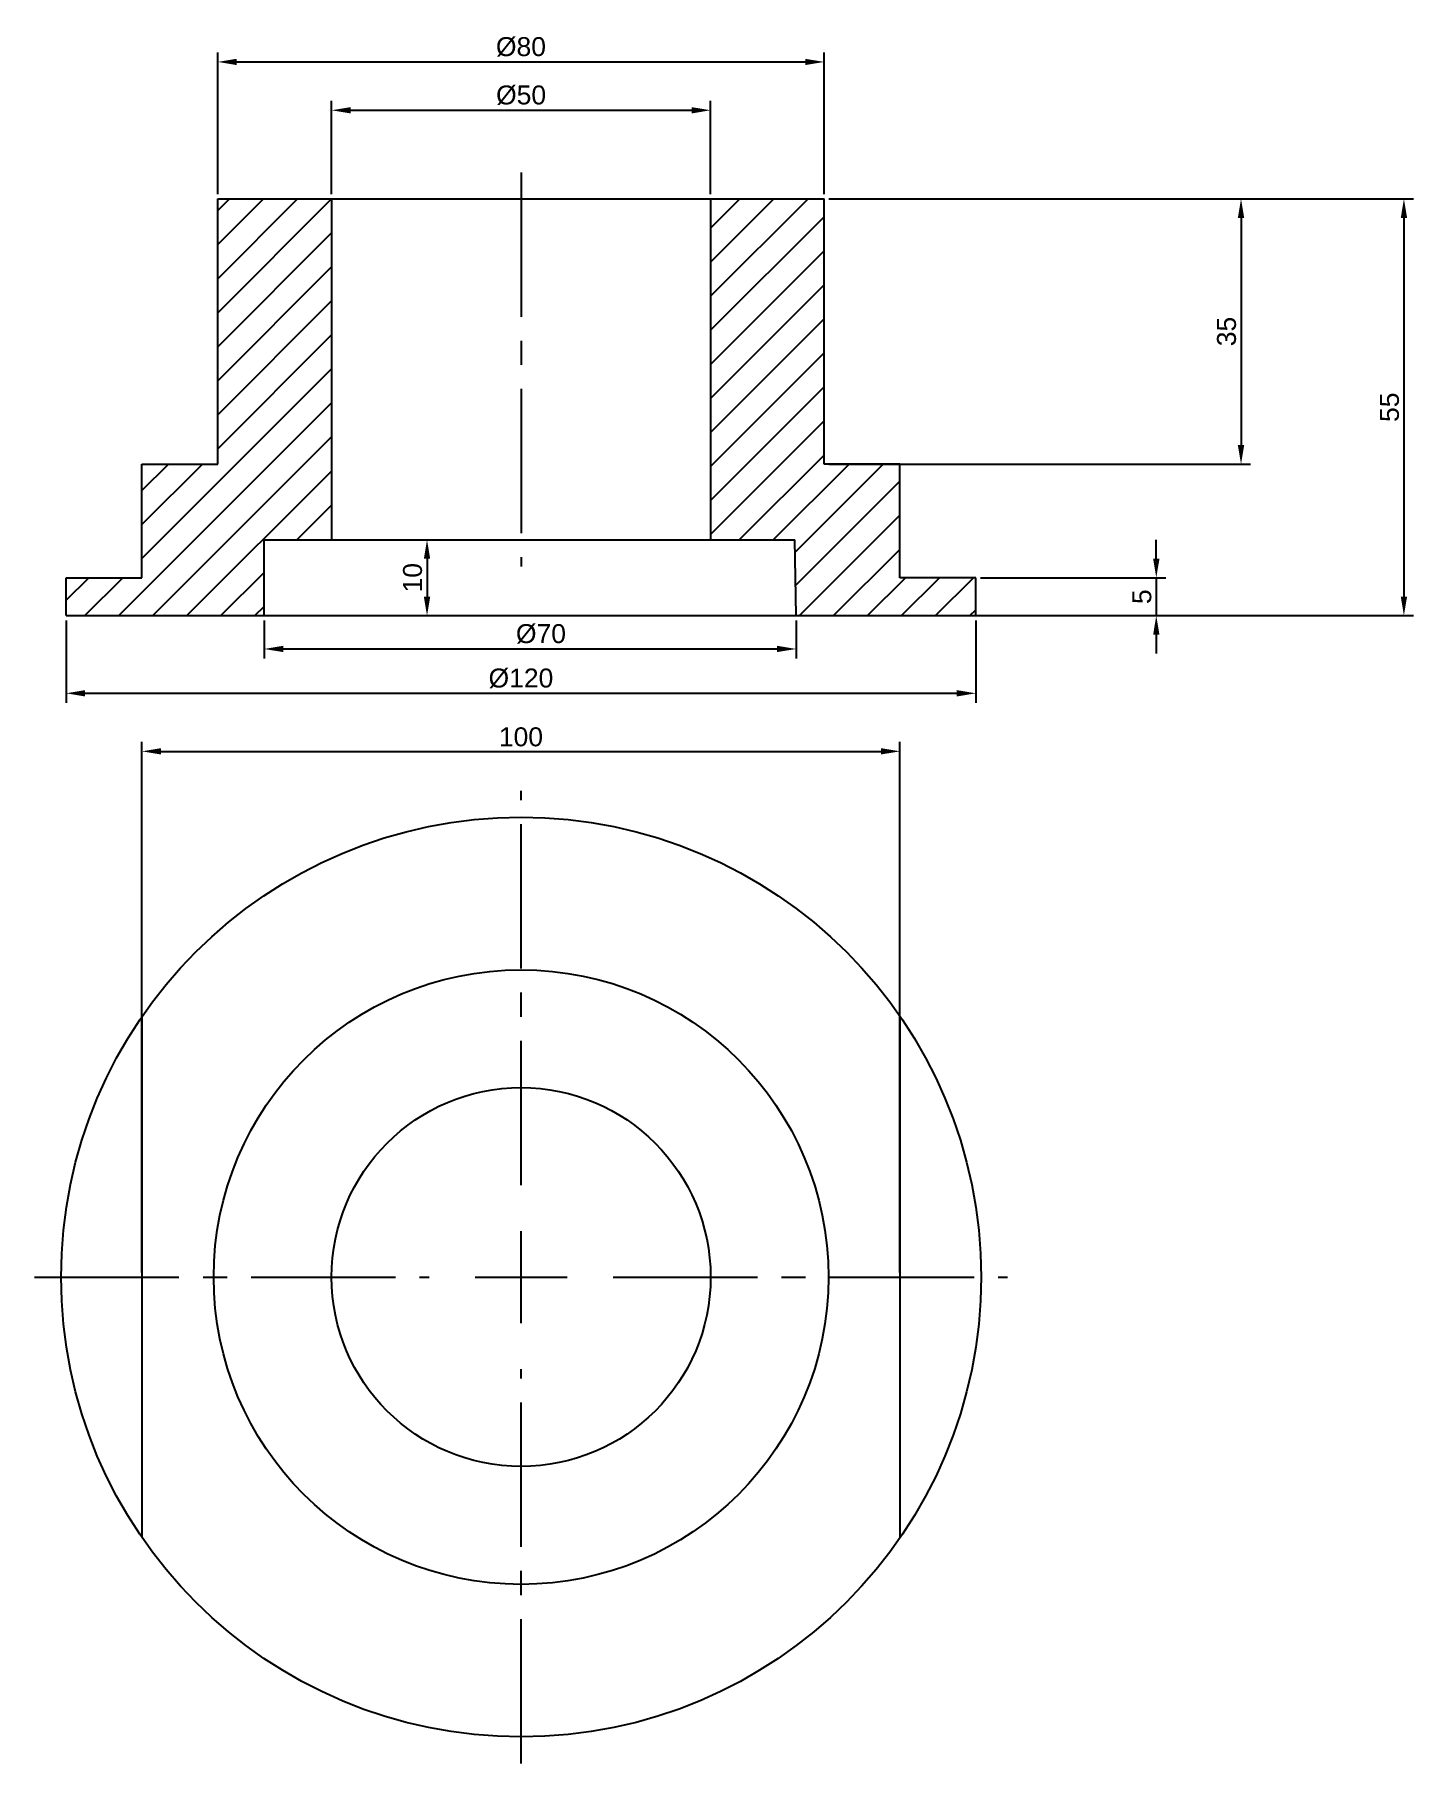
# Model space of a CAD drawing. Header units: millimetres. Extents: x 2674 to 2856, y 1331 to 1559.
import ezdxf

# ---------------------------------------------------------------- set-up
doc = ezdxf.new("R2010")
doc.units = ezdxf.units.MM
doc.linetypes.add('CENTER2', pattern=[28.575, 19.05, -3.175, 3.175, -3.175])
doc.styles.get("Standard").update_dxf_attribs({"font": 'arial.ttf'})
doc.dimstyles.new('ISO-25', dxfattribs={"dimtxt": 2.5, "dimasz": 2.5, "dimexe": 1.25, "dimexo": 0.625, "dimtad": 1, "dimtxsty": 'Standard', "dimcen": 2.5, "dimadec": 0, "dimazin": 0, "dimtfac": 1, "dimtmove": 0, "dimatfit": 3, "dimfxl": 1, "dimarcsym": 0})

# ---------------------------------------------------------------- blocks, each defined once
blk = doc.blocks.new('*D5')
at = {"color": 0, "lineweight": -2, "transparency": 16777216}
for p, q in [((2779.24, 1537.22), (2834.87, 1537.22)), ((2833.62, 1534.72), (2833.62, 1504.72)), ((2779.24, 1502.22), (2834.87, 1502.22))]:
    blk.add_line(p, q, dxfattribs=at)
at = {"color": 0, "transparency": 16777216}
for points in [[(2833.2, 1534.72), (2834.04, 1534.72), (2833.62, 1537.22)], [(2833.2, 1504.72), (2834.04, 1504.72), (2833.62, 1502.22)]]:
    blk.add_solid(points, dxfattribs=at)
at = {"layer": 'Defpoints', "color": 0, "transparency": 16777216}
for p in [(2778.62, 1537.22), (2778.62, 1502.22), (2833.62, 1502.22)]:
    blk.add_point(p, dxfattribs=at)
at = {"color": 0, "transparency": 16777216, "insert": (2831.72, 1519.72), "char_height": 2.5, "attachment_point": 5, "rotation": 90}
blk.add_mtext('35', dxfattribs=at)
blk = doc.blocks.new('*D6')
at = {"color": 0, "lineweight": -2, "transparency": 16777216}
for p, q in [((2779.24, 1537.22), (2856.36, 1537.22)), ((2855.11, 1534.72), (2855.11, 1484.72)), ((2779.24, 1482.22), (2856.36, 1482.22))]:
    blk.add_line(p, q, dxfattribs=at)
at = {"color": 0, "transparency": 16777216}
for points in [[(2854.7, 1534.72), (2855.53, 1534.72), (2855.11, 1537.22)], [(2854.7, 1484.72), (2855.53, 1484.72), (2855.11, 1482.22)]]:
    blk.add_solid(points, dxfattribs=at)
at = {"layer": 'Defpoints', "color": 0, "transparency": 16777216}
for p in [(2778.62, 1537.22), (2778.62, 1482.22), (2855.11, 1482.22)]:
    blk.add_point(p, dxfattribs=at)
at = {"color": 0, "transparency": 16777216, "insert": (2853.22, 1509.72), "char_height": 2.5, "attachment_point": 5, "rotation": 90}
blk.add_mtext('55', dxfattribs=at)
blk = doc.blocks.new('*D7')
at = {"color": 0, "lineweight": -2, "transparency": 16777216}
for p, q in [((2822.44, 1489.72), (2822.44, 1492.22)), ((2799.24, 1487.22), (2823.69, 1487.22)), ((2822.44, 1487.22), (2822.44, 1482.22)), ((2799.24, 1482.22), (2823.69, 1482.22)), ((2822.44, 1479.72), (2822.44, 1477.22))]:
    blk.add_line(p, q, dxfattribs=at)
at = {"color": 0, "transparency": 16777216}
for points in [[(2822.03, 1489.72), (2822.86, 1489.72), (2822.44, 1487.22)], [(2822.03, 1479.72), (2822.86, 1479.72), (2822.44, 1482.22)]]:
    blk.add_solid(points, dxfattribs=at)
at = {"layer": 'Defpoints', "color": 0, "transparency": 16777216}
for p in [(2798.62, 1487.22), (2798.62, 1482.22), (2822.44, 1482.22)]:
    blk.add_point(p, dxfattribs=at)
at = {"color": 0, "transparency": 16777216, "insert": (2820.55, 1484.72), "char_height": 2.5, "attachment_point": 5, "rotation": 90}
blk.add_mtext('5', dxfattribs=at)
blk = doc.blocks.new('*D10')
at = {"color": 0, "lineweight": -2, "transparency": 16777216}
for p, q in [((2714.27, 1492.22), (2727.48, 1492.22)), ((2726.23, 1489.72), (2726.23, 1484.72)), ((2714.27, 1482.22), (2727.48, 1482.22))]:
    blk.add_line(p, q, dxfattribs=at)
at = {"color": 0, "transparency": 16777216}
for points in [[(2725.81, 1489.72), (2726.65, 1489.72), (2726.23, 1492.22)], [(2725.81, 1484.72), (2726.65, 1484.72), (2726.23, 1482.22)]]:
    blk.add_solid(points, dxfattribs=at)
at = {"layer": 'Defpoints', "color": 0, "transparency": 16777216}
for p in [(2713.64, 1492.22), (2713.64, 1482.22), (2726.23, 1482.22)]:
    blk.add_point(p, dxfattribs=at)
at = {"color": 0, "transparency": 16777216, "insert": (2724.33, 1487.22), "char_height": 2.5, "attachment_point": 5, "rotation": 90}
blk.add_mtext('10', dxfattribs=at)
blk = doc.blocks.new('*U11')
at = {"color": 0, "linetype": 'CENTER2', "transparency": 16777216}
blk.add_line((0, 26), (0, -26), dxfattribs=at)
blk = doc.blocks.new('*U13')
at = {"color": 0, "linetype": 'CENTER2', "transparency": 16777216}
for p, q in [((0, 12.14), (0, 64.19)), ((-64.19, 0), (-12.14, 0)), ((12.14, 0), (64.19, 0)), ((0, -64.19), (0, -12.14))]:
    blk.add_line(p, q, dxfattribs=at)
at = {"color": 0, "linetype": 'Continuous', "transparency": 16777216}
for p, q in [((0, -6.07), (0, 6.07)), ((-6.07, 0), (6.07, 0))]:
    blk.add_line(p, q, dxfattribs=at)
blk = doc.blocks.new('*D20')
at = {"color": 0, "lineweight": -2, "transparency": 16777216}
for p, q in [((2688.62, 1395.55), (2688.62, 1465.56)), ((2788.62, 1395.55), (2788.62, 1465.56)), ((2691.12, 1464.31), (2786.12, 1464.31))]:
    blk.add_line(p, q, dxfattribs=at)
at = {"color": 0, "transparency": 16777216}
for points in [[(2691.12, 1464.73), (2691.12, 1463.9), (2688.62, 1464.31)], [(2786.12, 1464.73), (2786.12, 1463.9), (2788.62, 1464.31)]]:
    blk.add_solid(points, dxfattribs=at)
at = {"layer": 'Defpoints', "color": 0, "transparency": 16777216}
for p in [(2788.62, 1464.31), (2688.62, 1394.93), (2788.62, 1394.93)]:
    blk.add_point(p, dxfattribs=at)
at = {"color": 0, "transparency": 16777216, "insert": (2738.62, 1466.21), "char_height": 2.5, "attachment_point": 5}
blk.add_mtext('100', dxfattribs=at)
blk = doc.blocks.new('*D23')
at = {"color": 0, "lineweight": -2, "transparency": 16777216}
for p, q in [((2713.64, 1537.84), (2713.64, 1550.17)), ((2763.64, 1537.84), (2763.64, 1550.17)), ((2716.14, 1548.92), (2761.14, 1548.92))]:
    blk.add_line(p, q, dxfattribs=at)
at = {"color": 0, "transparency": 16777216}
for points in [[(2716.14, 1549.33), (2716.14, 1548.5), (2713.64, 1548.92)], [(2761.14, 1549.33), (2761.14, 1548.5), (2763.64, 1548.92)]]:
    blk.add_solid(points, dxfattribs=at)
at = {"layer": 'Defpoints', "color": 0, "transparency": 16777216}
for p in [(2763.64, 1548.92), (2713.64, 1537.22), (2763.64, 1537.22)]:
    blk.add_point(p, dxfattribs=at)
at = {"color": 0, "transparency": 16777216, "insert": (2738.64, 1550.89), "char_height": 2.5, "attachment_point": 5}
blk.add_mtext('%%C50', dxfattribs=at)
blk = doc.blocks.new('*D24')
at = {"color": 0, "lineweight": -2, "transparency": 16777216}
for p, q in [((2698.62, 1537.84), (2698.62, 1556.55)), ((2778.62, 1537.84), (2778.62, 1556.55)), ((2701.12, 1555.3), (2776.12, 1555.3))]:
    blk.add_line(p, q, dxfattribs=at)
at = {"color": 0, "transparency": 16777216}
for points in [[(2701.12, 1555.71), (2701.12, 1554.88), (2698.62, 1555.3)], [(2776.12, 1555.71), (2776.12, 1554.88), (2778.62, 1555.3)]]:
    blk.add_solid(points, dxfattribs=at)
at = {"layer": 'Defpoints', "color": 0, "transparency": 16777216}
for p in [(2778.62, 1555.3), (2698.62, 1537.22), (2778.62, 1537.22)]:
    blk.add_point(p, dxfattribs=at)
at = {"color": 0, "transparency": 16777216, "insert": (2738.62, 1557.27), "char_height": 2.5, "attachment_point": 5}
blk.add_mtext('%%C80', dxfattribs=at)
blk = doc.blocks.new('*D25')
at = {"color": 0, "lineweight": -2, "transparency": 16777216}
for p, q in [((2704.75, 1481.59), (2704.75, 1476.57)), ((2774.92, 1481.59), (2774.92, 1476.57)), ((2707.25, 1477.82), (2772.42, 1477.82))]:
    blk.add_line(p, q, dxfattribs=at)
at = {"color": 0, "transparency": 16777216}
for points in [[(2707.25, 1478.24), (2707.25, 1477.41), (2704.75, 1477.82)], [(2772.42, 1478.24), (2772.42, 1477.41), (2774.92, 1477.82)]]:
    blk.add_solid(points, dxfattribs=at)
at = {"layer": 'Defpoints', "color": 0, "transparency": 16777216}
for p in [(2704.75, 1482.22), (2774.92, 1482.22), (2774.92, 1477.82)]:
    blk.add_point(p, dxfattribs=at)
at = {"color": 0, "transparency": 16777216, "insert": (2741.26, 1479.8), "char_height": 2.5, "attachment_point": 5}
blk.add_mtext('%%C70', dxfattribs=at)
blk = doc.blocks.new('*D28')
at = {"layer": 'Defpoints', "color": 0, "lineweight": -2, "transparency": 16777216}
for p, q in [((2678.62, 1481.59), (2678.62, 1470.72)), ((2798.62, 1481.59), (2798.62, 1470.72)), ((2681.12, 1471.97), (2796.12, 1471.97))]:
    blk.add_line(p, q, dxfattribs=at)
at = {"layer": 'Defpoints', "color": 0, "transparency": 16777216}
for p in [(2678.62, 1482.22), (2798.62, 1482.22), (2798.62, 1471.97)]:
    blk.add_point(p, dxfattribs=at)
for points in [[(2681.12, 1472.39), (2681.12, 1471.55), (2678.62, 1471.97)], [(2796.12, 1472.39), (2796.12, 1471.55), (2798.62, 1471.97)]]:
    blk.add_solid(points, dxfattribs=at)
at = {"layer": 'Defpoints', "color": 0, "transparency": 16777216, "insert": (2738.62, 1473.94), "char_height": 2.5, "attachment_point": 5}
blk.add_mtext('%%C120', dxfattribs=at)

msp = doc.modelspace()

# ---------------------------------------------------------------- hatches: boundary and pattern name
h = msp.add_hatch()
h.set_pattern_fill('ANSI31', color=256)
h.paths.add_polyline_path([(2713.642, 1537.217), (2698.616, 1537.217), (2698.616, 1502.217), (2688.616, 1502.217), (2688.616, 1487.217), (2678.616, 1487.217), (2678.616, 1482.217), (2704.749, 1482.217), (2704.749, 1492.217), (2713.642, 1492.217)])
h.paths.add_polyline_path([(2778.616, 1537.217), (2763.642, 1537.217), (2763.642, 1492.217), (2774.749, 1492.217), (2774.924, 1482.217), (2798.616, 1482.217), (2798.616, 1487.217), (2788.616, 1487.217), (2788.616, 1502.217), (2778.616, 1502.217)])

# ---------------------------------------------------------------- linework, layer by layer
for p, q in [((2698.616, 1502.217), (2698.616, 1537.217)), ((2698.616, 1537.217), (2778.616, 1537.217)), ((2713.642, 1537.217), (2713.642, 1492.217)), ((2763.642, 1537.217), (2763.642, 1492.217)), ((2778.616, 1502.217), (2778.616, 1537.217)), ((2688.616, 1487.217), (2688.616, 1502.217)), ((2688.616, 1502.217), (2698.616, 1502.217)), ((2788.616, 1502.217), (2778.616, 1502.217)), ((2788.616, 1487.217), (2788.616, 1502.217)), ((2704.749, 1482.217), (2704.749, 1492.217)), ((2704.749, 1492.217), (2774.749, 1492.217)), ((2774.924, 1482.217), (2774.749, 1492.217)), ((2678.616, 1482.217), (2678.616, 1487.217)), ((2678.616, 1487.217), (2688.616, 1487.217)), ((2798.616, 1487.217), (2788.616, 1487.217)), ((2798.616, 1482.217), (2798.616, 1487.217)), ((2678.616, 1482.217), (2798.616, 1482.217)), ((2688.616, 1429.284), (2688.616, 1360.57)), ((2788.616, 1429.359), (2788.616, 1360.495))]:
    msp.add_line(p, q)
for radius in [60.688, 40.553, 25]:
    msp.add_circle((2738.642, 1394.927), radius)

# ---------------------------------------------------------------- block references
at = {"linetype": 'CENTER2'}
for name, p in [('*U11', (2738.642, 1514.717)), ('*U13', (2738.642, 1394.927))]:
    msp.add_blockref(name, p, dxfattribs=at)

# ---------------------------------------------------------------- dimensions: what is measured, and where the dimension line sits
for base, p1, p2, picture, middle in [((2778.616, 1555.296), (2698.616, 1537.217), (2778.616, 1537.217), '*D24', (2738.616, 1557.267)), ((2763.642, 1548.917), (2713.642, 1537.217), (2763.642, 1537.217), '*D23', (2738.642, 1550.888))]:
    dim = msp.add_linear_dim(base=base, p1=p1, p2=p2, text='%%C<>', dimstyle='ISO-25')
    dim.commit()
    dim.dimension.update_dxf_attribs({"geometry": picture, "text_midpoint": middle})
at = {"color": 152, "true_color": 0x2776bb}
dim = msp.add_linear_dim(base=(2833.619, 1502.217), p1=(2778.616, 1537.217), p2=(2778.616, 1502.217), angle=90, dimstyle='ISO-25', dxfattribs=at)
dim.commit()
dim.dimension.update_dxf_attribs({"geometry": '*D5', "text_midpoint": (2831.717, 1519.717)})
at = {"color": 114, "true_color": 0x139b48}
dim = msp.add_linear_dim(base=(2855.115, 1482.217), p1=(2778.616, 1537.217), p2=(2778.616, 1482.217), angle=90, dimstyle='ISO-25', dxfattribs=at)
dim.commit()
dim.dimension.update_dxf_attribs({"geometry": '*D6', "text_midpoint": (2853.219, 1509.717)})
at = {"color": 217, "true_color": 0x93278f}
dim = msp.add_linear_dim(base=(2726.23, 1482.217), p1=(2713.642, 1492.217), p2=(2713.642, 1482.217), angle=90, dimstyle='ISO-25', dxfattribs=at)
dim.commit()
dim.dimension.update_dxf_attribs({"geometry": '*D10', "text_midpoint": (2726.23, 1487.217), "dimtype": 160})
at = {"color": 61, "true_color": 0xe5e878}
dim = msp.add_linear_dim(base=(2822.442, 1482.217), p1=(2798.616, 1487.217), p2=(2798.616, 1482.217), angle=90, dimstyle='ISO-25', dxfattribs=at)
dim.commit()
dim.dimension.update_dxf_attribs({"geometry": '*D7', "text_midpoint": (2820.546, 1484.717)})
dim = msp.add_linear_dim(base=(2774.924, 1477.825), p1=(2704.749, 1482.217), p2=(2774.924, 1482.217), text='%%C70', dimstyle='ISO-25')
dim.commit()
dim.dimension.update_dxf_attribs({"geometry": '*D25', "text_midpoint": (2741.256, 1477.825), "dimtype": 160})
dim = msp.add_linear_dim(base=(2788.616, 1464.313), p1=(2688.616, 1394.927), p2=(2788.616, 1394.927), dimstyle='ISO-25')
dim.commit()
dim.dimension.update_dxf_attribs({"geometry": '*D20', "text_midpoint": (2738.616, 1466.215)})
at = {"layer": 'Defpoints'}
dim = msp.add_linear_dim(base=(2798.616, 1471.972), p1=(2678.616, 1482.217), p2=(2798.616, 1482.217), text='%%C120', dimstyle='ISO-25', dxfattribs=at)
dim.commit()
dim.dimension.update_dxf_attribs({"geometry": '*D28', "text_midpoint": (2738.616, 1473.943)})

doc.saveas('drawing.dxf')
